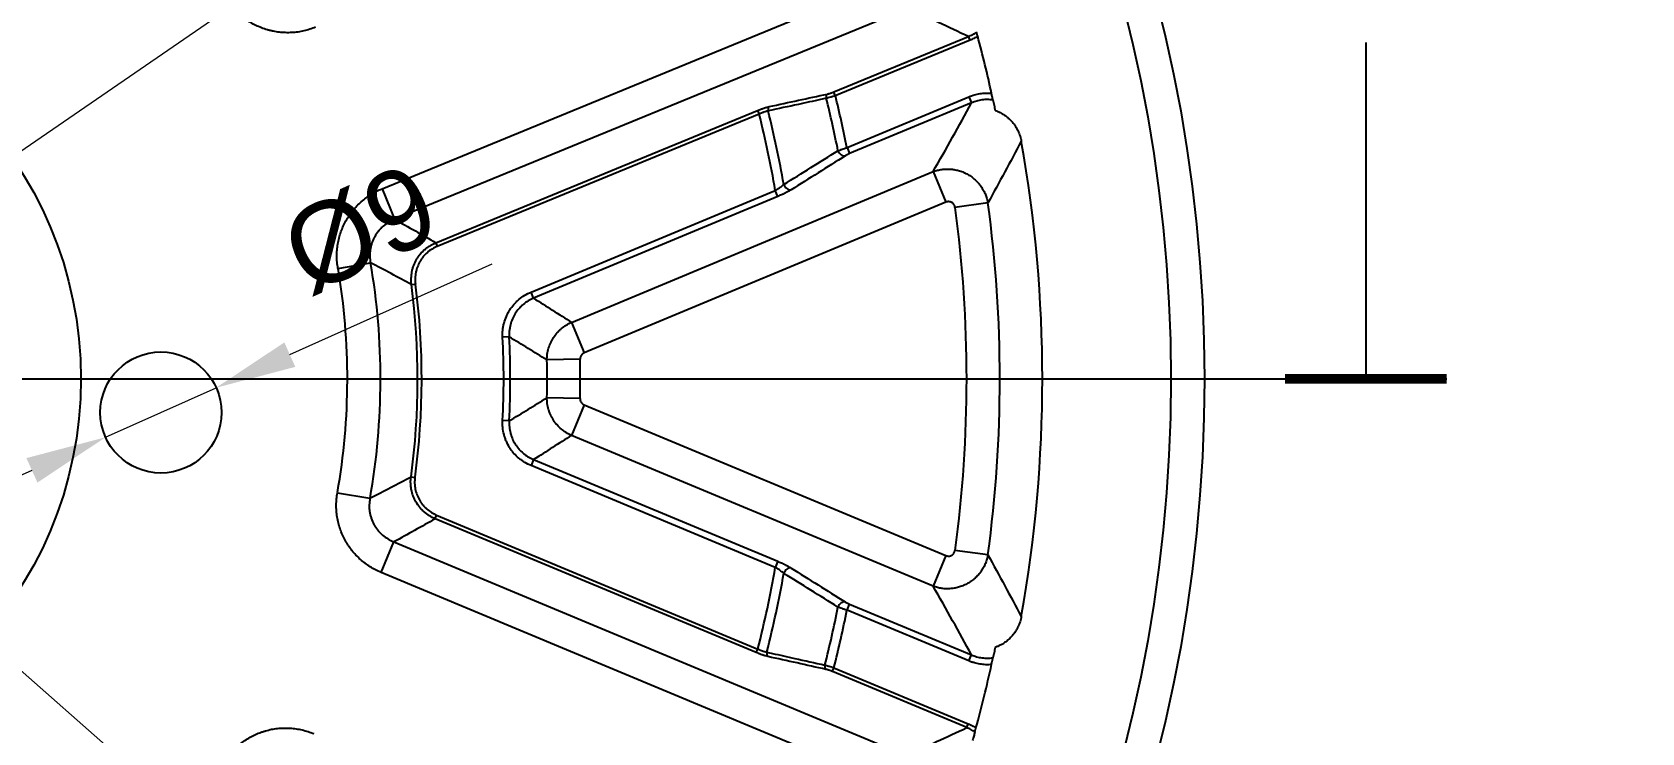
# Model space of a CAD drawing. Header units: millimetres. Extents: x -5 to 579, y 15 to 400.
# Drawn here: x 459.3 to 578.9, y 120 to 172.1 of the extents above; entities that cross this region are included whole.
import ezdxf

# ---------------------------------------------------------------- set-up
doc = ezdxf.new("R2010")
doc.units = ezdxf.units.MM
doc.layers.add('1', color=7, linetype='Continuous', true_color=0xffffff)
doc.styles.add('Arial', font='Arial')
doc.dimstyles.get("Standard").update_dxf_attribs({"dimtxt": 0.18, "dimasz": 0.18, "dimexe": 0.18, "dimexo": 0.0625, "dimgap": 0.09, "dimtad": 0, "dimtih": 1, "dimtoh": 1, "dimdec": 4, "dimzin": 0, "dimdsep": 46, "dimtxsty": 'Standard', "dimcen": 0.09, "dimadec": 0, "dimazin": 0, "dimtfac": 1, "dimtdec": 4, "dimtofl": 0, "dimtmove": 0, "dimatfit": 3, "dimfxl": 1, "dimtolj": 1, "dimtzin": 0, "dimarcsym": 0})

# ---------------------------------------------------------------- blocks, each defined once
blk = doc.blocks.new('ASSORTED_DRAFT1')
at = {"color": 18, "lineweight": 70}
blk.add_solid([(558.366085, 146.678381), (556.490441, 153.678374), (560.24173, 153.678388), (558.366085, 146.678381)], dxfattribs=at)
blk = doc.blocks.new('_U1')
at = {"layer": '1', "color": 18, "linetype": 'Continuous', "lineweight": 13}
for p, q in [((341.2, 82.54), (578.86, 246.13)), ((433.87, 146.33), (341.2, 82.54))]:
    blk.add_line(p, q, dxfattribs=at)
at = {"layer": '1', "color": 18}
for points in [[(429.49, 142.1), (428.36, 143.75), (433.87, 146.33)], [(345.57, 86.77), (346.71, 85.12), (341.2, 82.54)]]:
    blk.add_solid(points, dxfattribs=at)
at = {"layer": 'Defpoints', "color": 0}
for p in [(433.87, 146.33), (341.2, 82.54)]:
    blk.add_point(p, dxfattribs=at)
at = {"layer": '1', "color": 18, "insert": (546.66, 239.27), "char_height": 8, "attachment_point": 1, "rotation": 34.5398, "style": 'Arial'}
blk.add_mtext('\\A1;%%c225', dxfattribs=at)
blk = doc.blocks.new('_U2')
at = {"layer": '1', "color": 18, "linetype": 'Continuous', "lineweight": 13}
for p, q in [((395.37, 180.25), (313.96, 251.99)), ((472.36, 112.41), (395.37, 180.25)), ((472.36, 112.41), (399.87, 176.28))]:
    blk.add_line(p, q, dxfattribs=at)
at = {"layer": '1', "color": 18}
for points in [[(400.53, 177.03), (399.21, 175.53), (395.37, 180.25)], [(467.2, 115.62), (468.52, 117.12), (472.36, 112.41)]]:
    blk.add_solid(points, dxfattribs=at)
at = {"layer": 'Defpoints', "color": 0}
for p in [(395.37, 180.25), (472.36, 112.41)]:
    blk.add_point(p, dxfattribs=at)
at = {"layer": '1', "color": 18, "insert": (326.12, 259.75), "char_height": 8, "attachment_point": 1, "rotation": 318.6138, "style": 'Arial'}
blk.add_mtext('\\A1;%%c102,6', dxfattribs=at)
blk = doc.blocks.new('_U8')
at = {"layer": '1', "color": 18, "linetype": 'Continuous', "lineweight": 13}
for p, q in [((478.45, 148.13), (493.47, 154.87)), ((464.76, 141.99), (472.97, 145.67)), ((459.29, 139.53), (453.81, 137.07))]:
    blk.add_line(p, q, dxfattribs=at)
at = {"layer": '1', "color": 18}
for points in [[(478.04, 149.04), (478.85, 147.22), (472.97, 145.67)], [(459.7, 138.62), (458.88, 140.44), (464.76, 141.99)]]:
    blk.add_solid(points, dxfattribs=at)
at = {"layer": 'Defpoints', "color": 0}
for p in [(472.97, 145.67), (464.76, 141.99)]:
    blk.add_point(p, dxfattribs=at)
at = {"layer": '1', "color": 18, "insert": (477.31, 157.98), "char_height": 6, "attachment_point": 1, "rotation": 24.175, "style": 'Arial'}
blk.add_mtext('\\A1;%%c9', dxfattribs=at)

msp = doc.modelspace()

# ---------------------------------------------------------------- linework, layer by layer
at = {"layer": '1'}
for p, q in [((485.3, 160.46), (523.42, 176.14)), ((524.36, 173.87), (486.23, 158.19)), ((518.85, 167.66), (528.85, 171.77)), ((528.97, 171.5), (518.96, 167.38)), ((528.97, 171.5), (528.85, 171.77)), ((558.37, 171.33), (558.37, 146.33)), ((518.96, 167.38), (518.85, 167.66)), ((489.29, 156.45), (513.19, 166.28)), ((513.19, 166.28), (513.3, 166.01)), ((519.83, 163.52), (528.88, 167.3)), ((529.07, 166.84), (520.02, 163.07)), ((528.88, 167.3), (529.07, 166.84)), ((513.3, 166.01), (489.4, 156.18)), ((519.83, 163.52), (520.02, 163.07)), ((499.36, 150.53), (526.23, 161.74)), ((526.23, 161.74), (527.17, 159.46)), ((485.3, 160.46), (486.23, 158.19)), ((496.36, 152.78), (514.49, 160.34)), ((514.68, 159.89), (514.49, 160.34)), ((514.68, 159.89), (496.55, 152.32)), ((527.17, 159.46), (500.31, 148.26)), ((530.29, 159.41), (527.85, 159.08)), ((489.29, 156.45), (489.4, 156.18)), ((482.02, 154.54), (484.44, 154.96)), ((487.48, 153.34), (487.78, 153.38)), ((496.55, 152.32), (496.36, 152.78)), ((494.74, 149.45), (494.25, 149.42)), ((499.36, 150.53), (500.31, 148.26)), ((500, 147.79), (497.54, 147.74)), ((303.37, 146.33), (564.37, 146.33)), ((500, 144.87), (497.54, 144.92)), ((500.31, 144.4), (499.36, 142.13)), ((500.31, 144.4), (527.17, 133.19)), ((494.74, 143.21), (494.25, 143.24)), ((526.23, 130.92), (499.36, 142.13)), ((496.55, 140.33), (496.36, 139.88)), ((514.49, 132.32), (496.36, 139.88)), ((496.55, 140.33), (514.68, 132.77)), ((487.45, 139.05), (487.74, 139.01)), ((481.98, 137.87), (484.4, 137.45)), ((489.24, 135.93), (489.35, 136.2)), ((513.09, 125.98), (489.24, 135.93)), ((489.35, 136.2), (513.2, 126.25)), ((485.23, 131.94), (486.17, 134.21)), ((486.17, 134.21), (524.22, 118.34)), ((514.68, 132.77), (514.49, 132.32)), ((527.17, 133.19), (526.23, 130.92)), ((530.29, 133.25), (527.85, 133.58)), ((523.27, 116.07), (485.23, 131.94)), ((519.83, 129.14), (520.02, 129.59)), ((528.88, 125.36), (519.83, 129.14)), ((520.02, 129.59), (529.07, 125.81)), ((513.09, 125.98), (513.2, 126.25)), ((528.88, 125.36), (529.07, 125.81)), ((518.74, 124.58), (518.86, 124.85)), ((528.73, 120.41), (518.74, 124.58)), ((518.86, 124.85), (528.84, 120.69)), ((528.73, 120.41), (528.84, 120.69))]:
    msp.add_line(p, q, dxfattribs=at)
at = {"layer": '1', "const_width": 0.7}
msp.add_lwpolyline([(564.37, 146.33), (552.37, 146.33)], dxfattribs=at)
at = {"layer": '1'}
for centre, radius in [((433.87, 146.33), 112.5), ((433.87, 146.33), 110.01), ((433.87, 146.33), 29.06), ((468.87, 143.83), 4.5)]:
    msp.add_circle(centre, radius, dxfattribs=at)
for radius, start, end in [(99, 12.3826, 14.9089), (87.66, 11.3105, 13.8981), (82.54, 10.0806, 13.9627), (86.96, 11.2468, 13.8738), (81.84, 9.8594, 13.9153), (100.47, 349.8707, 10.1293), (94.85, 352.2758, 7.7242), (97.31, 352.2758, 7.7242), (48.85, 350.0342, 9.6812), (51.31, 350.0342, 9.6812), (54.07, 352.2678, 7.4476), (54.37, 352.2678, 7.4476), (60.95, 357.0674, 2.9326), (60.46, 357.0674, 2.9326), (63.69, 358.7327, 1.2673), (66.15, 358.7327, 1.2673), (81.84, 345.8001, 350.1406), (82.54, 345.7527, 349.9194), (86.96, 345.8416, 348.7532), (87.66, 345.8173, 348.6895), (99, 344.8064, 347.6174)]:
    msp.add_arc((433.87, 146.33), radius, start, end, dxfattribs=at)
for centre, major_axis, ratio, start_param, end_param in [((518.49, 167.23), (0.063, -0.293), 0.706957, 3.389652, 4.732968), ((514.18, 166.3), (0.063, -0.293), 0.706941, 3.389647, 4.73406), ((519.5, 163.36), (-0.266, 0.423), 0.682711, 1.316049, 2.901647), ((515.48, 160.84), (-0.265, 0.424), 0.679974, 1.303031, 2.902497), ((515.48, 131.82), (0.265, 0.424), 0.679974, 0.239096, 1.838562), ((519.5, 129.3), (0.266, 0.423), 0.682711, 0.239946, 1.825544), ((514.08, 125.96), (-0.065, -0.293), 0.706941, 4.690718, 6.035131), ((518.39, 125.01), (-0.065, -0.293), 0.706957, 4.69181, 6.035126)]:
    msp.add_ellipse(centre, major_axis=major_axis, ratio=ratio, start_param=start_param, end_param=end_param, dxfattribs=at)
for points, knots in [([(480.36, 172.47), (480.22, 172.41), (479.93, 172.31), (479.49, 172.19), (479.19, 172.13), (478.89, 172.09), (478.74, 172.08), (478.43, 172.06), (478.28, 172.06), (477.97, 172.07), (477.67, 172.09), (477.37, 172.13), (477.15, 172.18), (477.07, 172.2), (476.92, 172.23), (476.85, 172.25), (476.63, 172.32), (476.48, 172.37), (476.2, 172.48), (475.92, 172.6), (475.65, 172.74), (475.39, 172.9), (475.26, 172.98), (475.02, 173.16), (474.78, 173.35), (474.44, 173.66), (474.14, 174), (473.95, 174.24), (473.86, 174.37)], [0, 0, 0, 0, 0.0625, 0.125, 0.1875, 0.1875, 0.25, 0.25, 0.3125, 0.3125, 0.375, 0.4375, 0.4375, 0.46875, 0.46875, 0.5, 0.5, 0.5625, 0.5625, 0.625, 0.6875, 0.6875, 0.75, 0.75, 0.8125, 0.875, 0.9375, 1, 1, 1, 1]), ([(528.85, 171.77), (528.96, 171.82), (529.06, 171.86), (529.19, 171.93), (529.21, 171.95), (529.26, 171.98), (529.34, 172.02), (529.41, 172.07), (529.45, 172.1)], [0, 0, 0, 0, 0.5, 0.5, 0.625, 0.625, 0.75, 1, 1, 1, 1]), ([(529.53, 171.8), (529.49, 171.77), (529.44, 171.74), (529.35, 171.69), (529.3, 171.66), (529.16, 171.59), (529.07, 171.54), (528.97, 171.5)], [0, 0, 0, 0, 0.25, 0.25, 0.5, 0.5, 1, 1, 1, 1]), ([(529.53, 171.8), (529.53, 171.82), (529.52, 171.85), (529.51, 171.88), (529.5, 171.91), (529.5, 171.92), (529.5, 171.93), (529.5, 171.94), (529.49, 171.96), (529.49, 171.98), (529.48, 172), (529.48, 172), (529.48, 172.02), (529.47, 172.02), (529.47, 172.04), (529.47, 172.05), (529.46, 172.07), (529.46, 172.07), (529.46, 172.08), (529.46, 172.08), (529.46, 172.09), (529.45, 172.1), (529.45, 172.1)], [0, 0, 0, 0, 0.125, 0.25, 0.25, 0.3125, 0.3125, 0.375, 0.375, 0.5, 0.5, 0.5625, 0.5625, 0.625, 0.625, 0.75, 0.75, 0.8125, 0.8125, 0.875, 0.875, 1, 1, 1, 1]), ([(518.96, 167.38), (518.9, 167.36), (518.84, 167.34), (518.75, 167.31), (518.72, 167.3), (518.67, 167.29), (518.66, 167.28), (518.63, 167.27), (518.61, 167.27), (518.54, 167.25), (518.49, 167.23), (518.42, 167.21), (518.41, 167.21), (518.38, 167.2), (518.37, 167.2), (518.33, 167.19), (518.31, 167.18), (518.29, 167.18)], [0, 0, 0, 0, 0.25, 0.25, 0.375, 0.375, 0.4375, 0.4375, 0.5, 0.5, 0.75, 0.75, 0.8125, 0.8125, 0.875, 0.875, 1, 1, 1, 1]), ([(518.38, 167.5), (518.4, 167.51), (518.41, 167.51), (518.44, 167.52), (518.45, 167.52), (518.47, 167.52), (518.47, 167.53), (518.52, 167.54), (518.56, 167.55), (518.61, 167.57), (518.62, 167.57), (518.64, 167.58), (518.65, 167.58), (518.68, 167.59), (518.7, 167.6), (518.77, 167.62), (518.81, 167.64), (518.85, 167.66)], [0, 0, 0, 0, 0.125, 0.125, 0.1875, 0.1875, 0.25, 0.25, 0.5, 0.5, 0.5625, 0.5625, 0.625, 0.625, 0.75, 0.75, 1, 1, 1, 1]), ([(528.88, 167.3), (529.02, 167.35), (529.29, 167.45), (529.57, 167.51), (529.78, 167.54), (529.85, 167.55), (529.99, 167.56), (530.06, 167.57), (530.28, 167.58), (530.42, 167.57), (530.56, 167.56)], [0, 0, 0, 0, 0.25, 0.5, 0.5, 0.625, 0.625, 0.75, 0.75, 1, 1, 1, 1]), ([(530.67, 167.06), (530.67, 167.07), (530.67, 167.08), (530.66, 167.1), (530.66, 167.11), (530.65, 167.15), (530.65, 167.16), (530.64, 167.19), (530.64, 167.2), (530.64, 167.22), (530.63, 167.24), (530.63, 167.27), (530.62, 167.29), (530.61, 167.34), (530.6, 167.37), (530.59, 167.42), (530.58, 167.47), (530.57, 167.53), (530.56, 167.56)], [0, 0, 0, 0, 0.125, 0.125, 0.25, 0.25, 0.375, 0.375, 0.4375, 0.4375, 0.5, 0.5, 0.625, 0.625, 0.75, 0.75, 0.875, 1, 1, 1, 1]), ([(513.19, 166.28), (513.27, 166.31), (513.35, 166.35), (513.46, 166.39), (513.5, 166.4), (513.56, 166.42), (513.58, 166.43), (513.62, 166.44), (513.64, 166.45), (513.73, 166.48), (513.8, 166.5), (513.89, 166.53), (513.9, 166.53), (513.94, 166.54), (513.95, 166.54), (514, 166.56), (514.03, 166.56), (514.06, 166.57)], [0, 0, 0, 0, 0.25, 0.25, 0.375, 0.375, 0.4375, 0.4375, 0.5, 0.5, 0.75, 0.75, 0.8125, 0.8125, 0.875, 0.875, 1, 1, 1, 1]), ([(513.97, 166.25), (513.95, 166.24), (513.92, 166.23), (513.89, 166.23), (513.87, 166.22), (513.85, 166.22), (513.83, 166.21), (513.77, 166.19), (513.71, 166.17), (513.64, 166.15), (513.63, 166.14), (513.6, 166.13), (513.58, 166.13), (513.54, 166.11), (513.51, 166.1), (513.42, 166.06), (513.36, 166.04), (513.3, 166.01)], [0, 0, 0, 0, 0.125, 0.125, 0.1875, 0.1875, 0.25, 0.25, 0.5, 0.5, 0.5625, 0.5625, 0.625, 0.625, 0.75, 0.75, 1, 1, 1, 1]), ([(518.29, 167.18), (518.15, 167.15), (518.01, 167.12), (517.32, 166.97), (516.77, 166.85), (515.47, 166.57), (514.72, 166.41), (513.97, 166.25)], [0, 0, 0, 0, 0.096092, 0.096092, 0.480459, 0.480459, 1, 1, 1, 1]), ([(530.67, 167.06), (530.54, 167.08), (530.4, 167.09), (530.2, 167.09), (530.13, 167.09), (529.99, 167.08), (529.92, 167.07), (529.72, 167.04), (529.59, 167.01), (529.33, 166.94), (529.2, 166.9), (529.07, 166.84)], [0, 0, 0, 0, 0.25, 0.25, 0.375, 0.375, 0.5, 0.5, 0.75, 0.75, 1, 1, 1, 1]), ([(530.67, 167.06), (530.7, 166.94), (530.72, 166.81), (530.78, 166.55), (530.81, 166.42), (530.83, 166.28)], [0, 0, 0, 0, 0.5, 0.5, 1, 1, 1, 1]), ([(530.83, 166.28), (530.96, 166.24), (531.2, 166.14), (531.42, 166.01), (531.56, 165.92), (531.59, 165.9), (531.64, 165.86), (531.72, 165.8), (531.79, 165.73), (531.94, 165.6), (532.03, 165.51), (532.16, 165.36), (532.2, 165.31), (532.25, 165.23), (532.27, 165.2), (532.31, 165.15), (532.33, 165.12), (532.42, 164.98), (532.48, 164.87), (532.59, 164.63), (532.64, 164.51), (532.69, 164.35), (532.7, 164.32), (532.71, 164.26), (532.74, 164.16), (532.76, 164.06), (532.77, 164)], [0, 0, 0, 0, 0.125, 0.25, 0.25, 0.28125, 0.28125, 0.3125, 0.375, 0.375, 0.5, 0.5, 0.5625, 0.5625, 0.59375, 0.59375, 0.625, 0.625, 0.75, 0.75, 0.875, 0.875, 0.90625, 0.90625, 0.9375, 1, 1, 1, 1]), ([(519.15, 163.29), (519.2, 163.31), (519.25, 163.32), (519.32, 163.35), (519.35, 163.36), (519.4, 163.38), (519.43, 163.39), (519.52, 163.42), (519.58, 163.44), (519.67, 163.47), (519.7, 163.48), (519.75, 163.5), (519.76, 163.5), (519.8, 163.51), (519.81, 163.52), (519.83, 163.52)], [0, 0, 0, 0, 0.25, 0.25, 0.375, 0.375, 0.5, 0.5, 0.75, 0.75, 0.875, 0.875, 0.9375, 0.9375, 1, 1, 1, 1]), ([(520.02, 163.07), (520, 163.06), (519.99, 163.05), (519.95, 163.04), (519.94, 163.03), (519.89, 163.01), (519.87, 163), (519.82, 162.98), (519.81, 162.97), (519.78, 162.96), (519.77, 162.95), (519.73, 162.93), (519.71, 162.92), (519.69, 162.9)], [0, 0, 0, 0, 0.125, 0.125, 0.25, 0.25, 0.5, 0.5, 0.625, 0.625, 0.75, 0.75, 1, 1, 1, 1]), ([(526.23, 161.74), (526.33, 161.78), (526.44, 161.81), (526.6, 161.85), (526.65, 161.86), (526.76, 161.88), (526.82, 161.89), (526.98, 161.92), (527.2, 161.93), (527.42, 161.93), (527.56, 161.92), (527.59, 161.91), (527.65, 161.91), (527.73, 161.9), (527.81, 161.88), (527.98, 161.85), (528.09, 161.82), (528.3, 161.76), (528.4, 161.72), (528.53, 161.66), (528.56, 161.65), (528.61, 161.63), (528.68, 161.59), (528.76, 161.55), (528.9, 161.47), (529, 161.41), (529.18, 161.27), (529.26, 161.2), (529.43, 161.05), (529.51, 160.97), (529.66, 160.8), (529.73, 160.72), (529.85, 160.54), (529.91, 160.44), (529.99, 160.29), (530.02, 160.24), (530.07, 160.14), (530.09, 160.09), (530.15, 159.94), (530.19, 159.84), (530.25, 159.62), (530.27, 159.52), (530.29, 159.41)], [0, 0, 0, 0, 0.0625, 0.0625, 0.09375, 0.09375, 0.125, 0.125, 0.1875, 0.25, 0.25, 0.265625, 0.265625, 0.28125, 0.3125, 0.3125, 0.375, 0.375, 0.4375, 0.4375, 0.453125, 0.453125, 0.46875, 0.5, 0.5, 0.5625, 0.5625, 0.625, 0.625, 0.6875, 0.6875, 0.75, 0.75, 0.8125, 0.8125, 0.84375, 0.84375, 0.875, 0.875, 0.9375, 0.9375, 1, 1, 1, 1]), ([(482.02, 154.54), (481.99, 154.69), (481.95, 155), (481.93, 155.45), (481.94, 155.76), (481.97, 156.06), (481.99, 156.21), (482.04, 156.51), (482.07, 156.66), (482.15, 156.96), (482.23, 157.25), (482.35, 157.53), (482.44, 157.74), (482.47, 157.81), (482.54, 157.95), (482.58, 158.01), (482.69, 158.22), (482.85, 158.48), (483.12, 158.84), (483.32, 159.07), (483.53, 159.29), (483.64, 159.4), (483.87, 159.6), (483.99, 159.7), (484.23, 159.88), (484.48, 160.05), (484.88, 160.28), (485.15, 160.4), (485.3, 160.46)], [0, 0, 0, 0, 0.0625, 0.125, 0.1875, 0.1875, 0.25, 0.25, 0.3125, 0.3125, 0.375, 0.4375, 0.4375, 0.46875, 0.46875, 0.5, 0.5, 0.5625, 0.625, 0.6875, 0.6875, 0.75, 0.75, 0.8125, 0.8125, 0.875, 0.9375, 1, 1, 1, 1]), ([(514.49, 160.34), (514.51, 160.35), (514.52, 160.36), (514.56, 160.38), (514.57, 160.38), (514.62, 160.41), (514.65, 160.43), (514.74, 160.48), (514.79, 160.52), (514.86, 160.57), (514.87, 160.58), (514.9, 160.59), (514.94, 160.62), (514.98, 160.65), (515.05, 160.7), (515.09, 160.74), (515.13, 160.78)], [0, 0, 0, 0, 0.0625, 0.0625, 0.125, 0.125, 0.25, 0.25, 0.5, 0.5, 0.5625, 0.5625, 0.625, 0.75, 0.75, 1, 1, 1, 1]), ([(515.67, 160.38), (515.61, 160.34), (515.54, 160.3), (515.43, 160.24), (515.39, 160.22), (515.33, 160.19), (515.31, 160.18), (515.27, 160.16), (515.25, 160.15), (515.14, 160.09), (515.05, 160.05), (514.92, 159.99), (514.87, 159.97), (514.8, 159.94), (514.78, 159.93), (514.73, 159.91), (514.71, 159.9), (514.68, 159.89)], [0, 0, 0, 0, 0.25, 0.25, 0.375, 0.375, 0.4375, 0.4375, 0.5, 0.5, 0.75, 0.75, 0.875, 0.875, 0.9375, 0.9375, 1, 1, 1, 1]), ([(527.85, 159.08), (527.85, 159.11), (527.84, 159.15), (527.82, 159.2), (527.81, 159.22), (527.79, 159.25), (527.78, 159.27), (527.75, 159.32), (527.73, 159.35), (527.67, 159.4), (527.64, 159.42), (527.59, 159.45), (527.58, 159.46), (527.54, 159.47), (527.51, 159.49), (527.47, 159.49), (527.44, 159.5), (527.43, 159.5), (527.41, 159.5), (527.41, 159.5), (527.36, 159.51), (527.32, 159.5), (527.27, 159.49), (527.25, 159.49), (527.21, 159.48), (527.19, 159.47), (527.17, 159.46)], [0, 0, 0, 0, 0.125, 0.125, 0.1875, 0.1875, 0.25, 0.25, 0.375, 0.375, 0.5, 0.5, 0.5625, 0.5625, 0.625, 0.6875, 0.6875, 0.71875, 0.71875, 0.75, 0.75, 0.875, 0.875, 0.9375, 0.9375, 1, 1, 1, 1]), ([(486.23, 158.19), (486.08, 158.12), (485.93, 158.05), (485.64, 157.88), (485.51, 157.78), (485.35, 157.65), (485.31, 157.62), (485.25, 157.56), (485.22, 157.53), (485.14, 157.44), (485.08, 157.38), (484.92, 157.19), (484.83, 157.05), (484.73, 156.86), (484.71, 156.83), (484.67, 156.75), (484.65, 156.71), (484.6, 156.6), (484.54, 156.44), (484.49, 156.28), (484.46, 156.16), (484.45, 156.12), (484.44, 156.04), (484.43, 156), (484.4, 155.79), (484.39, 155.62), (484.4, 155.29), (484.41, 155.12), (484.44, 154.96)], [0, 0, 0, 0, 0.125, 0.125, 0.25, 0.25, 0.28125, 0.28125, 0.3125, 0.3125, 0.375, 0.375, 0.5, 0.5, 0.53125, 0.53125, 0.5625, 0.5625, 0.625, 0.6875, 0.6875, 0.71875, 0.71875, 0.75, 0.75, 0.875, 0.875, 1, 1, 1, 1]), ([(487.48, 153.34), (487.46, 153.5), (487.46, 153.66), (487.47, 153.98), (487.49, 154.14), (487.52, 154.32), (487.53, 154.34), (487.53, 154.38), (487.55, 154.44), (487.56, 154.5), (487.6, 154.61), (487.62, 154.69), (487.71, 154.91), (487.77, 155.06), (487.88, 155.23), (487.9, 155.27), (487.94, 155.34), (488.01, 155.44), (488.08, 155.53), (488.23, 155.72), (488.35, 155.84), (488.5, 155.97), (488.53, 155.99), (488.59, 156.05), (488.69, 156.12), (488.79, 156.19), (488.89, 156.25), (488.93, 156.27), (489, 156.31), (489.03, 156.33), (489.14, 156.39), (489.22, 156.42), (489.29, 156.45)], [0, 0, 0, 0, 0.125, 0.125, 0.25, 0.25, 0.265625, 0.265625, 0.28125, 0.3125, 0.3125, 0.375, 0.375, 0.5, 0.5, 0.53125, 0.53125, 0.5625, 0.625, 0.625, 0.75, 0.75, 0.78125, 0.78125, 0.8125, 0.875, 0.875, 0.90625, 0.90625, 0.9375, 0.9375, 1, 1, 1, 1]), ([(489.4, 156.18), (489.27, 156.12), (489.14, 156.06), (488.95, 155.94), (488.89, 155.9), (488.8, 155.84), (488.78, 155.82), (488.72, 155.77), (488.69, 155.75), (488.55, 155.63), (488.45, 155.52), (488.31, 155.36), (488.27, 155.3), (488.21, 155.21), (488.19, 155.18), (488.15, 155.12), (488.13, 155.09), (488.04, 154.93), (487.98, 154.8), (487.9, 154.59), (487.88, 154.53), (487.85, 154.42), (487.84, 154.39), (487.82, 154.31), (487.81, 154.28), (487.78, 154.1), (487.76, 153.95), (487.75, 153.67), (487.76, 153.52), (487.78, 153.38)], [0, 0, 0, 0, 0.125, 0.125, 0.1875, 0.1875, 0.21875, 0.21875, 0.25, 0.25, 0.375, 0.375, 0.4375, 0.4375, 0.46875, 0.46875, 0.5, 0.5, 0.625, 0.625, 0.6875, 0.6875, 0.71875, 0.71875, 0.75, 0.75, 0.875, 0.875, 1, 1, 1, 1]), ([(494.25, 149.42), (494.24, 149.6), (494.24, 149.78), (494.27, 150), (494.27, 150.04), (494.28, 150.13), (494.29, 150.17), (494.31, 150.3), (494.33, 150.39), (494.4, 150.64), (494.46, 150.81), (494.56, 151.05), (494.6, 151.13), (494.66, 151.25), (494.68, 151.29), (494.73, 151.36), (494.75, 151.4), (494.87, 151.59), (494.97, 151.73), (495.15, 151.93), (495.21, 151.99), (495.3, 152.08), (495.33, 152.11), (495.38, 152.16), (495.4, 152.17), (495.43, 152.2), (495.45, 152.22), (495.6, 152.35), (495.89, 152.55), (496.2, 152.71), (496.36, 152.78)], [0, 0, 0, 0, 0.125, 0.125, 0.15625, 0.15625, 0.1875, 0.1875, 0.25, 0.25, 0.375, 0.375, 0.4375, 0.4375, 0.46875, 0.46875, 0.5, 0.5, 0.625, 0.625, 0.6875, 0.6875, 0.71875, 0.71875, 0.734375, 0.734375, 0.75, 0.75, 0.875, 1, 1, 1, 1]), ([(496.55, 152.32), (496.41, 152.27), (496.14, 152.13), (495.9, 151.96), (495.75, 151.83), (495.72, 151.81), (495.67, 151.76), (495.58, 151.68), (495.51, 151.6), (495.36, 151.43), (495.27, 151.31), (495.17, 151.15), (495.15, 151.11), (495.11, 151.05), (495.09, 151.02), (495.04, 150.91), (495.01, 150.85), (494.92, 150.64), (494.87, 150.5), (494.81, 150.28), (494.79, 150.2), (494.78, 150.09), (494.77, 150.05), (494.76, 149.98), (494.75, 149.94), (494.74, 149.75), (494.73, 149.6), (494.74, 149.45)], [0, 0, 0, 0, 0.125, 0.25, 0.25, 0.28125, 0.28125, 0.3125, 0.375, 0.375, 0.5, 0.5, 0.53125, 0.53125, 0.5625, 0.5625, 0.625, 0.625, 0.75, 0.75, 0.8125, 0.8125, 0.84375, 0.84375, 0.875, 0.875, 1, 1, 1, 1]), ([(497.54, 147.74), (497.54, 147.88), (497.55, 148.03), (497.58, 148.25), (497.6, 148.32), (497.63, 148.47), (497.65, 148.54), (497.71, 148.75), (497.76, 148.89), (497.84, 149.05), (497.85, 149.09), (497.89, 149.15), (497.9, 149.18), (497.96, 149.28), (497.99, 149.35), (498.11, 149.53), (498.2, 149.65), (498.35, 149.81), (498.4, 149.86), (498.48, 149.94), (498.5, 149.97), (498.56, 150.02), (498.59, 150.04), (498.73, 150.16), (498.85, 150.25), (499.09, 150.4), (499.22, 150.47), (499.36, 150.53)], [0, 0, 0, 0, 0.125, 0.125, 0.1875, 0.1875, 0.25, 0.25, 0.375, 0.375, 0.40625, 0.40625, 0.4375, 0.4375, 0.5, 0.5, 0.625, 0.625, 0.6875, 0.6875, 0.71875, 0.71875, 0.75, 0.75, 0.875, 0.875, 1, 1, 1, 1]), ([(500.31, 148.26), (500.28, 148.25), (500.24, 148.23), (500.2, 148.2), (500.17, 148.17), (500.16, 148.16), (500.14, 148.15), (500.14, 148.14), (500.11, 148.11), (500.1, 148.09), (500.07, 148.05), (500.06, 148.03), (500.04, 147.98), (500.03, 147.96), (500.02, 147.93), (500.02, 147.91), (500.01, 147.89), (500.01, 147.88), (500, 147.84), (500, 147.82), (500, 147.79)], [0, 0, 0, 0, 0.125, 0.25, 0.25, 0.3125, 0.3125, 0.375, 0.375, 0.5, 0.5, 0.625, 0.625, 0.75, 0.75, 0.8125, 0.8125, 0.875, 0.875, 1, 1, 1, 1]), ([(499.36, 142.13), (499.22, 142.19), (499.09, 142.26), (498.9, 142.37), (498.84, 142.41), (498.72, 142.5), (498.67, 142.55), (498.5, 142.69), (498.4, 142.79), (498.27, 142.93), (498.25, 142.96), (498.2, 143.02), (498.18, 143.04), (498.11, 143.13), (498.07, 143.19), (497.95, 143.38), (497.88, 143.51), (497.79, 143.71), (497.76, 143.77), (497.72, 143.88), (497.71, 143.91), (497.69, 143.98), (497.67, 144.02), (497.62, 144.19), (497.59, 144.34), (497.55, 144.63), (497.54, 144.77), (497.54, 144.92)], [0, 0, 0, 0, 0.125, 0.125, 0.1875, 0.1875, 0.25, 0.25, 0.375, 0.375, 0.40625, 0.40625, 0.4375, 0.4375, 0.5, 0.5, 0.625, 0.625, 0.6875, 0.6875, 0.71875, 0.71875, 0.75, 0.75, 0.875, 0.875, 1, 1, 1, 1]), ([(500, 144.87), (500, 144.84), (500.01, 144.79), (500.01, 144.74), (500.02, 144.71), (500.03, 144.7), (500.04, 144.67), (500.04, 144.66), (500.06, 144.63), (500.07, 144.61), (500.1, 144.57), (500.11, 144.55), (500.14, 144.51), (500.16, 144.49), (500.19, 144.47), (500.2, 144.46), (500.22, 144.45), (500.23, 144.44), (500.26, 144.42), (500.28, 144.41), (500.31, 144.4)], [0, 0, 0, 0, 0.125, 0.25, 0.25, 0.3125, 0.3125, 0.375, 0.375, 0.5, 0.5, 0.625, 0.625, 0.75, 0.75, 0.8125, 0.8125, 0.875, 0.875, 1, 1, 1, 1]), ([(496.36, 139.88), (496.2, 139.95), (496.04, 140.03), (495.85, 140.14), (495.82, 140.17), (495.74, 140.21), (495.71, 140.24), (495.6, 140.32), (495.53, 140.37), (495.33, 140.54), (495.2, 140.66), (495.03, 140.86), (494.97, 140.93), (494.89, 141.04), (494.87, 141.08), (494.82, 141.15), (494.79, 141.19), (494.68, 141.37), (494.6, 141.53), (494.49, 141.77), (494.46, 141.85), (494.42, 141.98), (494.4, 142.02), (494.38, 142.08), (494.38, 142.1), (494.37, 142.15), (494.36, 142.17), (494.31, 142.36), (494.25, 142.71), (494.24, 143.06), (494.25, 143.24)], [0, 0, 0, 0, 0.125, 0.125, 0.15625, 0.15625, 0.1875, 0.1875, 0.25, 0.25, 0.375, 0.375, 0.4375, 0.4375, 0.46875, 0.46875, 0.5, 0.5, 0.625, 0.625, 0.6875, 0.6875, 0.71875, 0.71875, 0.734375, 0.734375, 0.75, 0.75, 0.875, 1, 1, 1, 1]), ([(494.74, 143.21), (494.73, 143.06), (494.74, 142.91), (494.77, 142.61), (494.79, 142.46), (494.84, 142.28), (494.85, 142.24), (494.87, 142.17), (494.9, 142.06), (494.95, 141.95), (495.03, 141.74), (495.1, 141.61), (495.2, 141.45), (495.23, 141.42), (495.27, 141.36), (495.29, 141.33), (495.36, 141.23), (495.41, 141.17), (495.56, 141), (495.66, 140.9), (495.84, 140.75), (495.9, 140.71), (495.99, 140.64), (496.02, 140.62), (496.08, 140.58), (496.12, 140.56), (496.28, 140.46), (496.41, 140.39), (496.55, 140.33)], [0, 0, 0, 0, 0.125, 0.125, 0.25, 0.25, 0.28125, 0.28125, 0.3125, 0.375, 0.375, 0.5, 0.5, 0.53125, 0.53125, 0.5625, 0.5625, 0.625, 0.625, 0.75, 0.75, 0.8125, 0.8125, 0.84375, 0.84375, 0.875, 0.875, 1, 1, 1, 1]), ([(489.24, 135.93), (489.09, 135.99), (488.95, 136.07), (488.67, 136.24), (488.55, 136.33), (488.41, 136.45), (488.39, 136.47), (488.36, 136.49), (488.32, 136.53), (488.22, 136.63), (488.14, 136.72), (487.99, 136.91), (487.9, 137.04), (487.79, 137.22), (487.78, 137.25), (487.74, 137.33), (487.72, 137.36), (487.67, 137.47), (487.64, 137.55), (487.55, 137.77), (487.51, 137.93), (487.47, 138.12), (487.46, 138.16), (487.45, 138.24), (487.45, 138.28), (487.43, 138.41), (487.43, 138.49), (487.42, 138.61), (487.42, 138.65), (487.42, 138.73), (487.42, 138.77), (487.43, 138.89), (487.44, 138.97), (487.45, 139.05)], [0, 0, 0, 0, 0.125, 0.125, 0.25, 0.25, 0.265625, 0.265625, 0.28125, 0.3125, 0.375, 0.375, 0.5, 0.5, 0.53125, 0.53125, 0.5625, 0.5625, 0.625, 0.625, 0.75, 0.75, 0.78125, 0.78125, 0.8125, 0.8125, 0.875, 0.875, 0.90625, 0.90625, 0.9375, 0.9375, 1, 1, 1, 1]), ([(487.74, 139.01), (487.72, 138.87), (487.71, 138.72), (487.72, 138.51), (487.73, 138.43), (487.74, 138.32), (487.74, 138.29), (487.75, 138.22), (487.76, 138.18), (487.79, 138), (487.83, 137.86), (487.91, 137.66), (487.94, 137.59), (487.98, 137.49), (488, 137.46), (488.03, 137.39), (488.05, 137.36), (488.14, 137.2), (488.22, 137.09), (488.36, 136.92), (488.41, 136.86), (488.48, 136.78), (488.51, 136.76), (488.56, 136.71), (488.59, 136.68), (488.73, 136.56), (488.84, 136.48), (489.09, 136.32), (489.22, 136.26), (489.35, 136.2)], [0, 0, 0, 0, 0.125, 0.125, 0.1875, 0.1875, 0.21875, 0.21875, 0.25, 0.25, 0.375, 0.375, 0.4375, 0.4375, 0.46875, 0.46875, 0.5, 0.5, 0.625, 0.625, 0.6875, 0.6875, 0.71875, 0.71875, 0.75, 0.75, 0.875, 0.875, 1, 1, 1, 1]), ([(485.23, 131.94), (485.08, 132), (484.81, 132.13), (484.41, 132.35), (484.16, 132.53), (483.92, 132.71), (483.8, 132.81), (483.57, 133.01), (483.46, 133.12), (483.25, 133.34), (483.05, 133.57), (482.88, 133.81), (482.75, 134), (482.71, 134.07), (482.63, 134.2), (482.59, 134.27), (482.48, 134.47), (482.41, 134.61), (482.29, 134.88), (482.18, 135.17), (482.09, 135.46), (482.02, 135.75), (481.99, 135.9), (481.94, 136.21), (481.92, 136.36), (481.9, 136.66), (481.89, 136.97), (481.91, 137.42), (481.95, 137.72), (481.98, 137.87)], [0, 0, 0, 0, 0.0625, 0.125, 0.1875, 0.1875, 0.25, 0.25, 0.3125, 0.3125, 0.375, 0.4375, 0.4375, 0.46875, 0.46875, 0.5, 0.5, 0.5625, 0.5625, 0.625, 0.6875, 0.6875, 0.75, 0.75, 0.8125, 0.8125, 0.875, 0.9375, 1, 1, 1, 1]), ([(484.4, 137.45), (484.37, 137.28), (484.35, 137.12), (484.34, 136.79), (484.35, 136.62), (484.38, 136.41), (484.39, 136.37), (484.4, 136.29), (484.41, 136.25), (484.44, 136.12), (484.47, 136.04), (484.54, 135.81), (484.61, 135.65), (484.71, 135.47), (484.73, 135.43), (484.78, 135.36), (484.8, 135.32), (484.87, 135.22), (484.97, 135.09), (485.08, 134.96), (485.17, 134.87), (485.2, 134.84), (485.26, 134.78), (485.29, 134.75), (485.45, 134.62), (485.58, 134.52), (485.87, 134.35), (486.02, 134.27), (486.17, 134.21)], [0, 0, 0, 0, 0.125, 0.125, 0.25, 0.25, 0.28125, 0.28125, 0.3125, 0.3125, 0.375, 0.375, 0.5, 0.5, 0.53125, 0.53125, 0.5625, 0.5625, 0.625, 0.6875, 0.6875, 0.71875, 0.71875, 0.75, 0.75, 0.875, 0.875, 1, 1, 1, 1]), ([(514.68, 132.77), (514.78, 132.73), (514.87, 132.69), (515.01, 132.63), (515.05, 132.61), (515.12, 132.58), (515.14, 132.56), (515.18, 132.54), (515.2, 132.53), (515.31, 132.48), (515.39, 132.44), (515.5, 132.38), (515.54, 132.35), (515.61, 132.31), (515.64, 132.29), (515.67, 132.27)], [0, 0, 0, 0, 0.25, 0.25, 0.375, 0.375, 0.4375, 0.4375, 0.5, 0.5, 0.75, 0.75, 0.875, 0.875, 1, 1, 1, 1]), ([(530.29, 133.25), (530.27, 133.14), (530.25, 133.03), (530.2, 132.87), (530.19, 132.82), (530.15, 132.71), (530.13, 132.66), (530.07, 132.51), (529.97, 132.31), (529.85, 132.12), (529.77, 132.01), (529.76, 131.98), (529.72, 131.94), (529.67, 131.87), (529.62, 131.81), (529.51, 131.68), (529.35, 131.52), (529.18, 131.38), (529.06, 131.3), (529.04, 131.28), (528.99, 131.25), (528.92, 131.2), (528.85, 131.16), (528.71, 131.08), (528.61, 131.03), (528.4, 130.94), (528.3, 130.9), (528.08, 130.83), (527.97, 130.8), (527.75, 130.76), (527.64, 130.75), (527.42, 130.73), (527.31, 130.73), (527.14, 130.73), (527.09, 130.73), (526.98, 130.74), (526.92, 130.75), (526.76, 130.77), (526.65, 130.79), (526.44, 130.85), (526.33, 130.88), (526.23, 130.92)], [0, 0, 0, 0, 0.0625, 0.0625, 0.09375, 0.09375, 0.125, 0.125, 0.1875, 0.25, 0.25, 0.265625, 0.265625, 0.28125, 0.3125, 0.3125, 0.375, 0.4375, 0.4375, 0.453125, 0.453125, 0.46875, 0.5, 0.5, 0.5625, 0.5625, 0.625, 0.625, 0.6875, 0.6875, 0.75, 0.75, 0.8125, 0.8125, 0.84375, 0.84375, 0.875, 0.875, 0.9375, 0.9375, 1, 1, 1, 1]), ([(527.17, 133.19), (527.21, 133.18), (527.25, 133.17), (527.3, 133.16), (527.32, 133.16), (527.36, 133.15), (527.38, 133.15), (527.43, 133.16), (527.47, 133.16), (527.54, 133.18), (527.58, 133.2), (527.63, 133.23), (527.64, 133.24), (527.67, 133.26), (527.7, 133.28), (527.73, 133.31), (527.75, 133.33), (527.75, 133.34), (527.76, 133.35), (527.77, 133.36), (527.79, 133.4), (527.81, 133.44), (527.83, 133.49), (527.84, 133.51), (527.85, 133.54), (527.85, 133.56), (527.85, 133.58)], [0, 0, 0, 0, 0.125, 0.125, 0.1875, 0.1875, 0.25, 0.25, 0.375, 0.375, 0.5, 0.5, 0.5625, 0.5625, 0.625, 0.6875, 0.6875, 0.71875, 0.71875, 0.75, 0.75, 0.875, 0.875, 0.9375, 0.9375, 1, 1, 1, 1]), ([(515.13, 131.88), (515.11, 131.9), (515.09, 131.92), (515.05, 131.95), (515.02, 131.97), (514.95, 132.03), (514.9, 132.06), (514.82, 132.12), (514.79, 132.14), (514.73, 132.17), (514.7, 132.19), (514.62, 132.25), (514.56, 132.28), (514.49, 132.32)], [0, 0, 0, 0, 0.125, 0.125, 0.25, 0.25, 0.5, 0.5, 0.625, 0.625, 0.75, 0.75, 1, 1, 1, 1]), ([(519.83, 129.14), (519.76, 129.15), (519.7, 129.17), (519.61, 129.2), (519.58, 129.21), (519.52, 129.23), (519.49, 129.24), (519.4, 129.27), (519.35, 129.29), (519.27, 129.32), (519.25, 129.33), (519.2, 129.35), (519.18, 129.36), (519.15, 129.37)], [0, 0, 0, 0, 0.25, 0.25, 0.375, 0.375, 0.5, 0.5, 0.75, 0.75, 0.875, 0.875, 1, 1, 1, 1]), ([(519.69, 129.75), (519.71, 129.74), (519.73, 129.73), (519.78, 129.7), (519.81, 129.69), (519.85, 129.66), (519.87, 129.66), (519.9, 129.64), (519.91, 129.64), (519.96, 129.62), (519.99, 129.6), (520.02, 129.59)], [0, 0, 0, 0, 0.25, 0.25, 0.5, 0.5, 0.625, 0.625, 0.75, 0.75, 1, 1, 1, 1]), ([(532.77, 128.66), (532.75, 128.53), (532.69, 128.27), (532.59, 128.03), (532.51, 127.85), (532.48, 127.79), (532.43, 127.71), (532.42, 127.68), (532.38, 127.62), (532.36, 127.59), (532.28, 127.46), (532.2, 127.35), (532.03, 127.15), (531.94, 127.06), (531.82, 126.95), (531.79, 126.92), (531.74, 126.88), (531.67, 126.82), (531.59, 126.76), (531.43, 126.65), (531.31, 126.58), (531.14, 126.5), (531.08, 126.47), (530.99, 126.43), (530.96, 126.42), (530.9, 126.39), (530.87, 126.38), (530.83, 126.37)], [0, 0, 0, 0, 0.125, 0.25, 0.25, 0.3125, 0.3125, 0.34375, 0.34375, 0.375, 0.375, 0.5, 0.5, 0.625, 0.625, 0.65625, 0.65625, 0.6875, 0.75, 0.75, 0.875, 0.875, 0.9375, 0.9375, 0.96875, 0.96875, 1, 1, 1, 1]), ([(513.96, 125.69), (513.9, 125.7), (513.84, 125.72), (513.74, 125.75), (513.7, 125.76), (513.65, 125.77), (513.63, 125.78), (513.59, 125.79), (513.57, 125.8), (513.48, 125.83), (513.4, 125.86), (513.31, 125.89), (513.29, 125.9), (513.25, 125.92), (513.23, 125.92), (513.17, 125.95), (513.13, 125.96), (513.09, 125.98)], [0, 0, 0, 0, 0.25, 0.25, 0.375, 0.375, 0.4375, 0.4375, 0.5, 0.5, 0.75, 0.75, 0.8125, 0.8125, 0.875, 0.875, 1, 1, 1, 1]), ([(513.2, 126.25), (513.23, 126.24), (513.26, 126.23), (513.31, 126.21), (513.32, 126.2), (513.35, 126.19), (513.37, 126.18), (513.44, 126.15), (513.5, 126.13), (513.57, 126.1), (513.59, 126.1), (513.61, 126.09), (513.63, 126.08), (513.67, 126.07), (513.7, 126.06), (513.78, 126.04), (513.82, 126.02), (513.87, 126.01)], [0, 0, 0, 0, 0.125, 0.125, 0.1875, 0.1875, 0.25, 0.25, 0.5, 0.5, 0.5625, 0.5625, 0.625, 0.625, 0.75, 0.75, 1, 1, 1, 1]), ([(513.87, 126.01), (514.01, 125.98), (514.15, 125.95), (514.84, 125.8), (515.39, 125.68), (516.69, 125.39), (517.44, 125.22), (518.18, 125.06)], [0, 0, 0, 0, 0.096092, 0.096092, 0.480459, 0.480459, 1, 1, 1, 1]), ([(529.07, 125.81), (529.14, 125.79), (529.2, 125.76), (529.33, 125.72), (529.39, 125.7), (529.59, 125.64), (529.72, 125.61), (529.99, 125.58), (530.13, 125.57), (530.3, 125.57), (530.33, 125.57), (530.4, 125.57), (530.5, 125.58), (530.6, 125.59), (530.67, 125.6)], [0, 0, 0, 0, 0.125, 0.125, 0.25, 0.25, 0.5, 0.5, 0.75, 0.75, 0.8125, 0.8125, 0.875, 1, 1, 1, 1]), ([(530.56, 125.1), (530.57, 125.13), (530.58, 125.18), (530.59, 125.24), (530.6, 125.28), (530.6, 125.29), (530.61, 125.31), (530.61, 125.33), (530.62, 125.36), (530.63, 125.39), (530.63, 125.42), (530.64, 125.43), (530.64, 125.45), (530.64, 125.46), (530.65, 125.49), (530.65, 125.51), (530.66, 125.53), (530.66, 125.54), (530.66, 125.56), (530.66, 125.56), (530.67, 125.58), (530.67, 125.59), (530.67, 125.6)], [0, 0, 0, 0, 0.125, 0.25, 0.25, 0.3125, 0.3125, 0.375, 0.375, 0.5, 0.5, 0.5625, 0.5625, 0.625, 0.625, 0.75, 0.75, 0.8125, 0.8125, 0.875, 0.875, 1, 1, 1, 1]), ([(530.83, 126.37), (530.81, 126.24), (530.78, 126.1), (530.72, 125.84), (530.7, 125.72), (530.67, 125.6)], [0, 0, 0, 0, 0.5, 0.5, 1, 1, 1, 1]), ([(518.18, 125.06), (518.23, 125.05), (518.28, 125.04), (518.35, 125.01), (518.38, 125.01), (518.42, 124.99), (518.44, 124.99), (518.47, 124.98), (518.48, 124.98), (518.55, 124.95), (518.61, 124.94), (518.69, 124.91), (518.7, 124.9), (518.73, 124.89), (518.75, 124.89), (518.8, 124.87), (518.83, 124.86), (518.86, 124.85)], [0, 0, 0, 0, 0.25, 0.25, 0.375, 0.375, 0.4375, 0.4375, 0.5, 0.5, 0.75, 0.75, 0.8125, 0.8125, 0.875, 0.875, 1, 1, 1, 1]), ([(518.74, 124.58), (518.72, 124.59), (518.7, 124.59), (518.66, 124.61), (518.64, 124.62), (518.57, 124.64), (518.53, 124.66), (518.48, 124.67), (518.47, 124.68), (518.45, 124.68), (518.44, 124.69), (518.41, 124.7), (518.39, 124.7), (518.34, 124.72), (518.31, 124.73), (518.27, 124.73)], [0, 0, 0, 0, 0.125, 0.125, 0.25, 0.25, 0.5, 0.5, 0.5625, 0.5625, 0.625, 0.625, 0.75, 0.75, 1, 1, 1, 1]), ([(530.56, 125.1), (530.49, 125.09), (530.42, 125.09), (530.28, 125.08), (530.2, 125.08), (529.99, 125.09), (529.71, 125.12), (529.43, 125.18), (529.26, 125.23), (529.22, 125.24), (529.15, 125.26), (529.05, 125.29), (528.95, 125.33), (528.88, 125.36)], [0, 0, 0, 0, 0.125, 0.125, 0.25, 0.25, 0.5, 0.75, 0.75, 0.8125, 0.8125, 0.875, 1, 1, 1, 1]), ([(473.72, 118.09), (473.81, 118.21), (474, 118.46), (474.31, 118.79), (474.64, 119.1), (474.88, 119.29), (475.13, 119.47), (475.26, 119.55), (475.52, 119.71), (475.79, 119.85), (476.07, 119.97), (476.28, 120.05), (476.35, 120.08), (476.5, 120.13), (476.57, 120.15), (476.79, 120.21), (476.94, 120.25), (477.24, 120.31), (477.54, 120.35), (477.84, 120.37), (478.15, 120.38), (478.3, 120.38), (478.61, 120.36), (478.76, 120.34), (479.06, 120.3), (479.36, 120.24), (479.8, 120.12), (480.09, 120.02), (480.23, 119.96)], [0, 0, 0, 0, 0.0625, 0.125, 0.1875, 0.25, 0.25, 0.3125, 0.3125, 0.375, 0.4375, 0.4375, 0.46875, 0.46875, 0.5, 0.5, 0.5625, 0.5625, 0.625, 0.6875, 0.6875, 0.75, 0.75, 0.8125, 0.8125, 0.875, 0.9375, 1, 1, 1, 1]), ([(529.32, 120.08), (529.3, 119.98), (529.27, 119.88), (529.21, 119.67), (529.18, 119.56), (529.14, 119.44)], [0, 0, 0, 0, 0.5, 0.5, 1, 1, 1, 1]), ([(529.32, 120.08), (529.32, 120.09), (529.33, 120.09), (529.33, 120.1), (529.33, 120.1), (529.33, 120.11), (529.33, 120.12), (529.34, 120.13), (529.34, 120.14), (529.34, 120.16), (529.35, 120.17), (529.35, 120.18), (529.35, 120.18), (529.36, 120.21), (529.36, 120.22), (529.37, 120.24), (529.37, 120.25), (529.37, 120.27), (529.38, 120.27), (529.38, 120.3), (529.39, 120.31), (529.4, 120.35), (529.4, 120.37), (529.41, 120.38)], [0, 0, 0, 0, 0.125, 0.125, 0.1875, 0.1875, 0.25, 0.25, 0.375, 0.375, 0.4375, 0.4375, 0.5, 0.5, 0.625, 0.625, 0.6875, 0.6875, 0.75, 0.75, 0.875, 0.875, 1, 1, 1, 1])]:
    msp.add_open_spline(points, degree=3, knots=knots, dxfattribs=at)
for points in [[(528.85, 171.77), (527.37, 172.48), (525.87, 173.18), (524.36, 173.87)], [(514.06, 166.57), (515.5, 166.88), (516.94, 167.19), (518.38, 167.5)], [(526.23, 161.74), (527.21, 163.45), (528.16, 165.15), (529.07, 166.84)], [(532.77, 164), (531.97, 162.48), (531.15, 160.95), (530.29, 159.41)], [(515.13, 160.78), (516.48, 161.61), (517.82, 162.45), (519.15, 163.29)], [(519.69, 162.9), (518.35, 162.06), (517.01, 161.22), (515.67, 160.38)], [(486.23, 158.19), (487.27, 157.61), (488.28, 157.04), (489.29, 156.45)], [(487.48, 153.34), (486.48, 153.88), (485.47, 154.42), (484.44, 154.96)], [(496.55, 152.32), (497.5, 151.73), (498.43, 151.13), (499.36, 150.53)], [(497.54, 147.74), (496.62, 148.31), (495.68, 148.88), (494.74, 149.45)], [(494.74, 143.21), (495.68, 143.77), (496.62, 144.34), (497.54, 144.92)], [(499.36, 142.13), (498.43, 141.53), (497.5, 140.93), (496.55, 140.33)], [(484.4, 137.45), (485.43, 137.98), (486.44, 138.51), (487.45, 139.05)], [(489.24, 135.93), (488.23, 135.35), (487.21, 134.78), (486.17, 134.21)], [(530.29, 133.25), (531.15, 131.71), (531.97, 130.18), (532.77, 128.66)], [(519.15, 129.37), (517.82, 130.21), (516.48, 131.04), (515.13, 131.88)], [(515.67, 132.27), (517.01, 131.43), (518.35, 130.59), (519.69, 129.75)], [(529.07, 125.81), (528.16, 127.5), (527.21, 129.2), (526.23, 130.92)], [(518.27, 124.73), (516.84, 125.05), (515.4, 125.37), (513.96, 125.69)], [(524.22, 118.34), (525.74, 119.02), (527.24, 119.71), (528.73, 120.41)], [(529.32, 120.08), (529.23, 120.15), (529.04, 120.27), (528.83, 120.37), (528.73, 120.41)], [(528.84, 120.69), (528.94, 120.64), (529.13, 120.55), (529.32, 120.44), (529.41, 120.38)]]:
    msp.add_open_spline(points, degree=3, dxfattribs=at)

# ---------------------------------------------------------------- block references
msp.add_blockref('ASSORTED_DRAFT1', (0, 0), dxfattribs=at)

# ---------------------------------------------------------------- dimensions: what is measured, and where the dimension line sits
for p1, p2, override, picture, middle in [((472.36, 112.41), (395.37, 180.25), {"dimtxt": 8, "dimasz": 6, "dimexe": 2, "dimexo": 0, "dimgap": 4, "dimtad": 1, "dimtih": 0, "dimtoh": 0, "dimdec": 1, "dimlfac": 1, "dimzin": 8, "dimdsep": 44, "dimlunit": 2, "dimpost": '%%c<>', "dimtxsty": 'Arial', "dimsah": 1, "dimse1": 0, "dimse2": 0, "dimsd1": 0, "dimsd2": 0, "dimclrd": 18, "dimclre": 18, "dimclrt": 18, "dimtol": 0, "dimtm": -0.1, "dimtfac": 0.3125, "dimtdec": 2, "dimtofl": 1, "dimtmove": 0, "dimatfit": 2, "dimtzin": 8, "dimlwd": 13, "dimlwe": 13}, '_U2', (330.34, 237.56)), ((341.2, 82.54), (526.54, 210.11), {"dimtxt": 8, "dimasz": 6, "dimexe": 2, "dimexo": 0, "dimgap": 4, "dimtad": 1, "dimtih": 0, "dimtoh": 0, "dimdec": 1, "dimlfac": 1, "dimzin": 8, "dimdsep": 44, "dimlunit": 2, "dimpost": '%%c<>', "dimtxsty": 'Arial', "dimsah": 1, "dimse1": 0, "dimse2": 0, "dimsd1": 0, "dimsd2": 0, "dimclrd": 18, "dimclre": 18, "dimclrt": 18, "dimtol": 0, "dimtm": -0.1, "dimtfac": 0.3125, "dimtdec": 2, "dimtofl": 1, "dimtmove": 0, "dimatfit": 2, "dimtzin": 8, "dimlwd": 13, "dimlwe": 13}, '_U1', (564.69, 236.37)), ((464.76, 141.99), (472.97, 145.67), {"dimtxt": 6, "dimasz": 6, "dimexe": 2, "dimexo": 0, "dimgap": 3, "dimtad": 1, "dimtih": 0, "dimtoh": 0, "dimdec": 1, "dimlfac": 1, "dimzin": 8, "dimdsep": 44, "dimlunit": 2, "dimpost": '%%c<>', "dimtxsty": 'Arial', "dimsah": 1, "dimse1": 0, "dimse2": 0, "dimsd1": 0, "dimsd2": 0, "dimclrd": 18, "dimclre": 18, "dimclrt": 18, "dimtol": 0, "dimtm": -0.1, "dimtfac": 0.416667, "dimtdec": 2, "dimtofl": 1, "dimtmove": 0, "dimatfit": 2, "dimtzin": 8, "dimlwd": 13, "dimlwe": 13}, '_U8', (485.96, 151.5))]:
    dim = msp.add_diameter_dim_2p(p1=p1, p2=p2, dimstyle='Standard', override=override, dxfattribs=at)
    dim.commit()
    dim.dimension.update_dxf_attribs({"geometry": picture, "text_midpoint": middle, "dimtype": 163})

doc.saveas('drawing.dxf')
